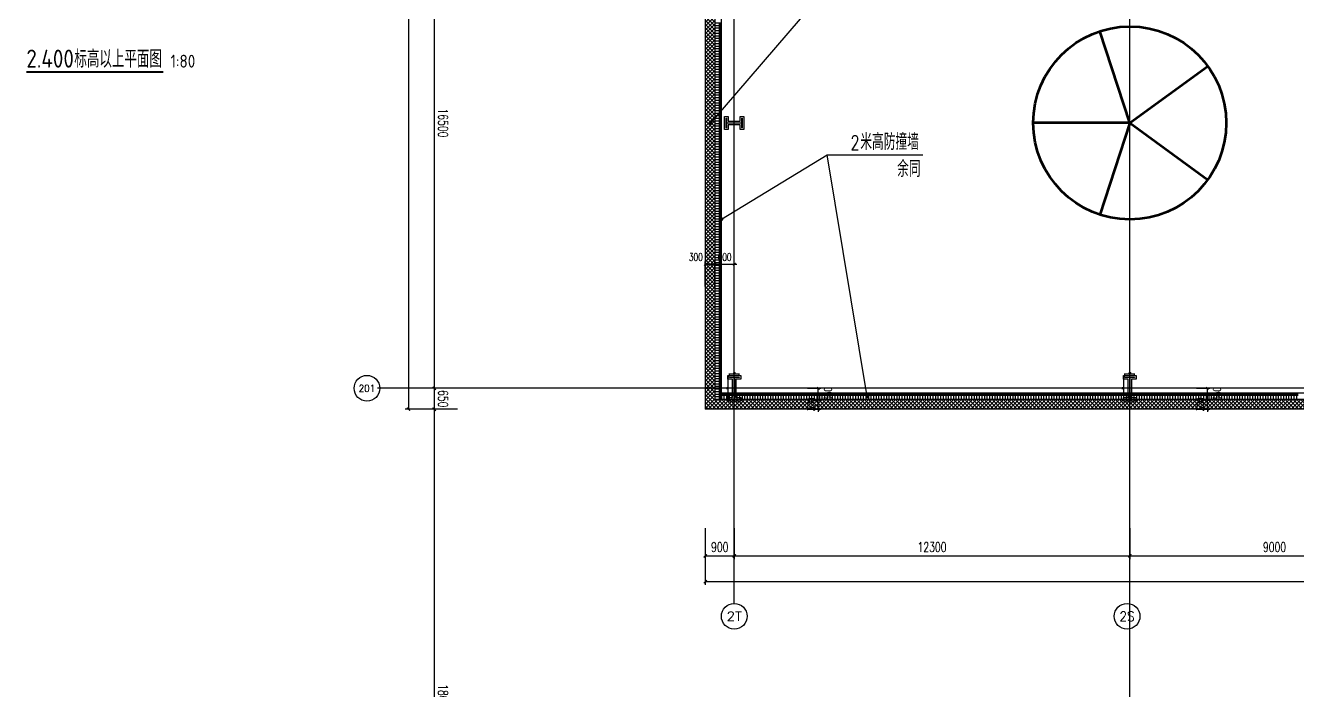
# Model space of a CAD drawing. Extents: x -954573 to 446329, y 489853 to 1226784.
# Drawn here: x -307195 to -267638, y 630673 to 651352 of the extents above; entities that cross this region are included whole.
import ezdxf
from ezdxf.enums import TextEntityAlignment as Align

# ---------------------------------------------------------------- set-up
doc = ezdxf.new("R2010")
doc.units = 0
doc.header["$LTSCALE"] = 10
doc.header["$MEASUREMENT"] = 0
doc.linetypes.add('10平面$0$DOTE', pattern=[2.42, 2, -0.2, 0.02, -0.2])
doc.layers.get('Defpoints').update_dxf_attribs({"color": 210})
for name, color, linetype in [('10平面$0$99平面图例外参$0$A-HATCH-2', 251, 'Continuous'), ('10平面$0$A-AXIS-D', 8, 'Continuous'), ('10平面$0$A-AXIS-DOTE', 8, '10平面$0$DOTE'), ('10平面$0$A-AXIS-DP', 8, 'Continuous'), ('10平面$0$A-HATCH-2', 8, 'Continuous'), ('10平面$0$A-LIN-V', 8, 'Continuous'), ('10平面$0$A-WINDOW', 8, 'Continuous'), ('10平面$0$AS-COLN', 8, 'Continuous'), ('10平面$0$AS-WALL', 8, 'Continuous'), ('10平面$0$DIM_SYMB', 8, 'Continuous'), ('10平面$0$PUB_HATCH', 8, 'Continuous'), ('10平面$0$PUB_TEXT', 8, 'Continuous'), ('A-LIN-V', 9, 'Continuous')]:
    doc.layers.add(name, color=color, linetype=linetype)
doc.styles.add('10平面$0$_TCH_AXIS', font='COMPLEX', dxfattribs={"bigfont": 'GBCBIG'})
doc.styles.add('10平面$0$_TCH_DIM', font='SIMPLEX', dxfattribs={"bigfont": 'GBCBIG'})
doc.styles.add('10平面$0$_TCH_DIM_T3', font='SIMPLEX', dxfattribs={"width": 0.705882, "bigfont": 'GBCBIG'})
doc.styles.add('10平面$0$Standard', font='gbenor.shx', dxfattribs={"bigfont": 'gbcbig.shx'})
doc.dimstyles.new('10平面$0$_TCH_ARCH&&10', dxfattribs={"dimtxt": 29.75, "dimasz": 10, "dimexe": 10, "dimexo": 10, "dimgap": 12.625, "dimtad": 1, "dimdec": 0, "dimzin": 0, "dimdsep": 46, "dimtxsty": '10平面$0$_TCH_DIM_T3', "dimblk": '10平面$0$_ArchTick', "dimcen": 0.09, "dimclrt": 7, "dimazin": 2, "dimtfac": 1, "dimtdec": 0, "dimtix": 1, "dimtmove": 2, "dimatfit": 3, "dimfxl": 0, "dimtolj": 1, "dimtzin": 0, "dimarcsym": 0})
doc.dimstyles.new('10平面$0$_TCH_ARCH&&100', dxfattribs={"dimtxt": 297.5, "dimasz": 100, "dimexe": 100, "dimexo": 100, "dimgap": 126.25, "dimtad": 1, "dimdec": 0, "dimzin": 0, "dimdsep": 46, "dimtxsty": '10平面$0$_TCH_DIM_T3', "dimblk": '10平面$0$_ArchTick', "dimcen": 0.09, "dimclrt": 7, "dimazin": 2, "dimtfac": 1, "dimtdec": 0, "dimtix": 1, "dimtmove": 2, "dimatfit": 3, "dimfxl": 0, "dimtolj": 1, "dimtzin": 0, "dimarcsym": 0})
doc.dimstyles.new('10平面$0$_TCH_ARCH&&80', dxfattribs={"dimtxt": 238, "dimasz": 80, "dimexe": 80, "dimexo": 80, "dimgap": 101, "dimtad": 1, "dimdec": 0, "dimzin": 0, "dimdsep": 46, "dimtxsty": '10平面$0$_TCH_DIM_T3', "dimblk": '10平面$0$_ArchTick', "dimcen": 0.09, "dimclrt": 7, "dimazin": 2, "dimtfac": 1, "dimtdec": 0, "dimtix": 1, "dimtmove": 2, "dimatfit": 3, "dimfxl": 0, "dimtolj": 1, "dimtzin": 0, "dimarcsym": 0})
pattern_1 = [(45, (60, 0), (-60.000061, 60.000061), []), (135, (60, 0), (-60.000061, -60.000061), [])]

# ---------------------------------------------------------------- blocks, each defined once
blk = doc.blocks.new('10平面$0$_ArchTick')
at = {"color": 0, "linetype": 'ByBlock', "const_width": 0.4}
blk.add_lwpolyline([(-0.5, -0.5), (0.5, 0.5)], dxfattribs=at)
blk = doc.blocks.new('*D2905')
at = {"layer": '10平面$0$A-AXIS-D', "color": 0, "lineweight": -2}
for p, q in [((-73024, -165400), (-73846, -165400)), ((-73746, -165400), (-73746, -183400)), ((-73024, -183400), (-73846, -183400))]:
    blk.add_line(p, q, dxfattribs=at)
at = {"layer": 'Defpoints', "color": 0}
for p in [(-72924, -165400), (-73746, -183400), (-72924, -183400)]:
    blk.add_point(p, dxfattribs=at)
at = {"layer": '10平面$0$A-AXIS-D', "color": 0, "lineweight": -2, "xscale": 100, "yscale": 100, "zscale": 100}
for p, rotation in [((-73746, -165400), 90), ((-73746, -183400), 270)]:
    blk.add_blockref('10平面$0$_ArchTick', p, dxfattribs=dict(at, rotation=rotation))
at = {"layer": '10平面$0$A-AXIS-D', "color": 7, "insert": (-73471, -174400), "char_height": 297.5, "attachment_point": 5, "rotation": 270, "style": '10平面$0$_TCH_DIM_T3'}
blk.add_mtext('\\A1;18000', dxfattribs=at)
blk = doc.blocks.new('*D2906')
at = {"layer": '10平面$0$A-AXIS-D', "color": 0, "lineweight": -2}
for p, q in [((-73024, -164750), (-73846, -164750)), ((-73746, -164750), (-73746, -165400)), ((-73024, -165400), (-73846, -165400))]:
    blk.add_line(p, q, dxfattribs=at)
at = {"layer": 'Defpoints', "color": 0}
for p in [(-72924, -164750), (-73746, -165400), (-72924, -165400)]:
    blk.add_point(p, dxfattribs=at)
at = {"layer": '10平面$0$A-AXIS-D', "color": 0, "lineweight": -2, "xscale": 100, "yscale": 100, "zscale": 100}
for p, rotation in [((-73746, -164750), 90), ((-73746, -165400), 270)]:
    blk.add_blockref('10平面$0$_ArchTick', p, dxfattribs=dict(at, rotation=rotation))
at = {"layer": '10平面$0$A-AXIS-D', "color": 7, "insert": (-73471, -165075), "char_height": 297.5, "attachment_point": 5, "rotation": 270, "style": '10平面$0$_TCH_DIM_T3'}
blk.add_mtext('\\A1;650', dxfattribs=at)
blk = doc.blocks.new('*D2907')
at = {"layer": '10平面$0$A-AXIS-D', "color": 0, "lineweight": -2}
for p, q in [((-73024, -148250), (-73846, -148250)), ((-73746, -148250), (-73746, -164750)), ((-73024, -164750), (-73846, -164750))]:
    blk.add_line(p, q, dxfattribs=at)
at = {"layer": 'Defpoints', "color": 0}
for p in [(-72924, -148250), (-73746, -164750), (-72924, -164750)]:
    blk.add_point(p, dxfattribs=at)
at = {"layer": '10平面$0$A-AXIS-D', "color": 0, "lineweight": -2, "xscale": 100, "yscale": 100, "zscale": 100}
for p, rotation in [((-73746, -148250), 90), ((-73746, -164750), 270)]:
    blk.add_blockref('10平面$0$_ArchTick', p, dxfattribs=dict(at, rotation=rotation))
at = {"layer": '10平面$0$A-AXIS-D', "color": 7, "insert": (-73471, -156500), "char_height": 297.5, "attachment_point": 5, "rotation": 270, "style": '10平面$0$_TCH_DIM_T3'}
blk.add_mtext('\\A1;16500', dxfattribs=at)
blk = doc.blocks.new('*D2962')
at = {"layer": '10平面$0$A-AXIS-D', "color": 0, "lineweight": -2}
for p, q in [((-65318, -169100), (-65318, -170060)), ((-64418, -169100), (-64418, -170060)), ((-65318, -169960), (-64418, -169960))]:
    blk.add_line(p, q, dxfattribs=at)
at = {"layer": 'Defpoints', "color": 0}
for p in [(-65318, -169000), (-64418, -169000), (-64418, -169960)]:
    blk.add_point(p, dxfattribs=at)
at = {"layer": '10平面$0$A-AXIS-D', "color": 0, "lineweight": -2, "xscale": 100, "yscale": 100, "zscale": 100, "rotation": 180}
blk.add_blockref('10平面$0$_ArchTick', (-65318, -169960), dxfattribs=at)
at = {"layer": '10平面$0$A-AXIS-D', "color": 0, "lineweight": -2, "xscale": 100, "yscale": 100, "zscale": 100}
blk.add_blockref('10平面$0$_ArchTick', (-64418, -169960), dxfattribs=at)
at = {"layer": '10平面$0$A-AXIS-D', "color": 7, "insert": (-64868, -169685), "char_height": 297.5, "attachment_point": 5, "style": '10平面$0$_TCH_DIM_T3'}
blk.add_mtext('\\A1;900', dxfattribs=at)
blk = doc.blocks.new('*D2963')
at = {"layer": '10平面$0$A-AXIS-D', "color": 0, "lineweight": -2}
for p, q in [((-64418, -169100), (-64418, -170060)), ((-52118, -169100), (-52118, -170060)), ((-64418, -169960), (-52118, -169960))]:
    blk.add_line(p, q, dxfattribs=at)
at = {"layer": 'Defpoints', "color": 0}
for p in [(-64418, -169000), (-52118, -169000), (-52118, -169960)]:
    blk.add_point(p, dxfattribs=at)
at = {"layer": '10平面$0$A-AXIS-D', "color": 0, "lineweight": -2, "xscale": 100, "yscale": 100, "zscale": 100, "rotation": 180}
blk.add_blockref('10平面$0$_ArchTick', (-64418, -169960), dxfattribs=at)
at = {"layer": '10平面$0$A-AXIS-D', "color": 0, "lineweight": -2, "xscale": 100, "yscale": 100, "zscale": 100}
blk.add_blockref('10平面$0$_ArchTick', (-52118, -169960), dxfattribs=at)
at = {"layer": '10平面$0$A-AXIS-D', "color": 7, "insert": (-58268, -169685), "char_height": 297.5, "attachment_point": 5, "style": '10平面$0$_TCH_DIM_T3'}
blk.add_mtext('\\A1;12300', dxfattribs=at)
blk = doc.blocks.new('*D2964')
at = {"layer": '10平面$0$A-AXIS-D', "color": 0, "lineweight": -2}
for p, q in [((-52118, -169100), (-52118, -170060)), ((-43118, -169100), (-43118, -170060)), ((-52118, -169960), (-43118, -169960))]:
    blk.add_line(p, q, dxfattribs=at)
at = {"layer": 'Defpoints', "color": 0}
for p in [(-52118, -169000), (-43118, -169000), (-43118, -169960)]:
    blk.add_point(p, dxfattribs=at)
at = {"layer": '10平面$0$A-AXIS-D', "color": 0, "lineweight": -2, "xscale": 100, "yscale": 100, "zscale": 100, "rotation": 180}
blk.add_blockref('10平面$0$_ArchTick', (-52118, -169960), dxfattribs=at)
at = {"layer": '10平面$0$A-AXIS-D', "color": 0, "lineweight": -2, "xscale": 100, "yscale": 100, "zscale": 100}
blk.add_blockref('10平面$0$_ArchTick', (-43118, -169960), dxfattribs=at)
at = {"layer": '10平面$0$A-AXIS-D', "color": 7, "insert": (-47618, -169685), "char_height": 297.5, "attachment_point": 5, "style": '10平面$0$_TCH_DIM_T3'}
blk.add_mtext('\\A1;9000', dxfattribs=at)
blk = doc.blocks.new('*D3062')
at = {"layer": '10平面$0$A-AXIS-D', "color": 0, "lineweight": -2}
for p, q in [((-65318, -169200), (-65318, -170860)), ((92682, -169200), (92682, -170860)), ((-65318, -170760), (92682, -170760))]:
    blk.add_line(p, q, dxfattribs=at)
at = {"layer": 'Defpoints', "color": 0}
for p in [(-65318, -169100), (92682, -169100), (92682, -170760)]:
    blk.add_point(p, dxfattribs=at)
at = {"layer": '10平面$0$A-AXIS-D', "color": 0, "lineweight": -2, "xscale": 100, "yscale": 100, "zscale": 100, "rotation": 180}
blk.add_blockref('10平面$0$_ArchTick', (-65318, -170760), dxfattribs=at)
at = {"layer": '10平面$0$A-AXIS-D', "color": 0, "lineweight": -2, "xscale": 100, "yscale": 100, "zscale": 100}
blk.add_blockref('10平面$0$_ArchTick', (92682, -170760), dxfattribs=at)
at = {"layer": '10平面$0$A-AXIS-D', "color": 7, "insert": (13682, -170485), "char_height": 297.5, "attachment_point": 5, "style": '10平面$0$_TCH_DIM_T3'}
blk.add_mtext('\\A1;158000', dxfattribs=at)
blk = doc.blocks.new('*D3085')
at = {"layer": '10平面$0$A-AXIS-D', "color": 0, "lineweight": -2}
for p, q in [((-73124, -81600), (-74646, -81600)), ((-74546, -81600), (-74546, -165400)), ((-73124, -165400), (-74646, -165400))]:
    blk.add_line(p, q, dxfattribs=at)
at = {"layer": 'Defpoints', "color": 0}
for p in [(-73024, -81600), (-74546, -165400), (-73024, -165400)]:
    blk.add_point(p, dxfattribs=at)
at = {"layer": '10平面$0$A-AXIS-D', "color": 0, "lineweight": -2, "xscale": 100, "yscale": 100, "zscale": 100}
for p, rotation in [((-74546, -81600), 90), ((-74546, -165400), 270)]:
    blk.add_blockref('10平面$0$_ArchTick', p, dxfattribs=dict(at, rotation=rotation))
at = {"layer": '10平面$0$A-AXIS-D', "color": 7, "insert": (-74271, -123500), "char_height": 297.5, "attachment_point": 5, "rotation": 270, "style": '10平面$0$_TCH_DIM_T3'}
blk.add_mtext('\\A1;83800', dxfattribs=at)
blk = doc.blocks.new('*D3404')
at = {"layer": '10平面$0$A-AXIS-DP', "color": 0, "lineweight": -2}
for p, q in [((-195790, 766880), (-195790, 766929)), ((-195790, 766919), (-195490, 766919)), ((-195490, 766880), (-195490, 766929))]:
    blk.add_line(p, q, dxfattribs=at)
at = {"layer": 'Defpoints', "color": 0}
for p in [(-195790, 766870), (-195490, 766919), (-195490, 766870)]:
    blk.add_point(p, dxfattribs=at)
at = {"layer": '10平面$0$A-AXIS-DP', "color": 0, "lineweight": -2, "xscale": 10, "yscale": 10, "zscale": 10, "rotation": 180}
blk.add_blockref('10平面$0$_ArchTick', (-195790, 766919), dxfattribs=at)
at = {"layer": '10平面$0$A-AXIS-DP', "color": 0, "lineweight": -2, "xscale": 10, "yscale": 10, "zscale": 10}
blk.add_blockref('10平面$0$_ArchTick', (-195490, 766919), dxfattribs=at)
at = {"layer": '10平面$0$A-AXIS-DP', "color": 7, "insert": (-195640, 766946), "char_height": 29.8, "attachment_point": 5, "style": '10平面$0$_TCH_DIM_T3'}
blk.add_mtext('\\A1;300', dxfattribs=at)
blk = doc.blocks.new('*D3405')
at = {"layer": '10平面$0$A-AXIS-DP', "color": 0, "lineweight": -2}
for p, q in [((-195800, 766820), (-195841, 766820)), ((-195831, 766120), (-195831, 766820)), ((-195800, 766120), (-195841, 766120))]:
    blk.add_line(p, q, dxfattribs=at)
at = {"layer": 'Defpoints', "color": 0}
for p in [(-195831, 766820), (-195790, 766820), (-195790, 766120)]:
    blk.add_point(p, dxfattribs=at)
at = {"layer": '10平面$0$A-AXIS-DP', "color": 0, "lineweight": -2, "xscale": 10, "yscale": 10, "zscale": 10}
for p, rotation in [((-195831, 766820), 90), ((-195831, 766120), 270)]:
    blk.add_blockref('10平面$0$_ArchTick', p, dxfattribs=dict(at, rotation=rotation))
at = {"layer": '10平面$0$A-AXIS-DP', "color": 7, "insert": (-195859, 766470), "char_height": 29.8, "attachment_point": 5, "rotation": 90, "style": '10平面$0$_TCH_DIM_T3'}
blk.add_mtext('\\A1;700', dxfattribs=at)
blk = doc.blocks.new('10平面$0$342343243')
at = {"layer": '10平面$0$A-AXIS-DP', "color": 5}
blk.add_lwpolyline([(-155704, 832070), (-155404, 832070), (-155404, 832058), (-155550, 832058), (-155550, 831582), (-155404, 831582), (-155404, 831570), (-155704, 831570), (-155704, 831582), (-155558, 831582), (-155558, 832058), (-155704, 832058), (-155704, 832070)], close=True, dxfattribs=at)
at = {"layer": '10平面$0$A-HATCH-2'}
blk.add_lwpolyline([(-155754, 832120), (-155354, 832120), (-155354, 832008), (-155500, 832008), (-155500, 831632), (-155354, 831632), (-155354, 831520), (-155754, 831520), (-155754, 831632), (-155608, 831632), (-155608, 832008), (-155754, 832008)], close=True, dxfattribs=at)
blk = doc.blocks.new('10平面$0$w4324324')
at = {"layer": '10平面$0$A-HATCH-2', "lineweight": 60}
for q in [(-1694760, 686605), (-1697614, 684532), (-1691907, 684532), (-1696524, 681178), (-1692997, 681178)]:
    blk.add_line((-1694760, 683605), q, dxfattribs=at)
blk.add_circle((-1694760, 683605), 3000, dxfattribs=at)
blk = doc.blocks.new('10平面$0$ner546')
at = {"layer": '10平面$0$A-LIN-V'}
blk.add_blockref('10平面$0$w4324324', (565280, 70256), dxfattribs=at)
blk = doc.blocks.new('10平面$0$99平面图例外参$0$$LinePat$填挖边坡')
at = {"color": 0}
for p, q in [((0, 0), (0, -1500)), ((300, 0), (300, -600))]:
    blk.add_line(p, q, dxfattribs=at)
at = {"layer": 'Defpoints', "color": 0}
blk.add_point((600, 0), dxfattribs=at)
blk = doc.blocks.new('10平面$0$34242343243')
at = {"layer": '10平面$0$A-LIN-V'}
for p, q in [((-285554, 639920), (-285554, 656954)), ((-263908, 639920), (-285554, 639920))]:
    blk.add_line(p, q, dxfattribs=at)
at = {"layer": '10平面$0$99平面图例外参$0$A-HATCH-2', "color": 203, "yscale": 0.1333333333333333, "zscale": 0.1333333333333333}
for p, xscale, rotation in [((-285554, 651423), 0.1335983163058314, 270.0000000008098), ((-285554, 651343), 0.1335983163058314, 270.0000000008098), ((-285554, 651263), 0.1335983163058314, 270.0000000008098), ((-285554, 651183), 0.1335983163058314, 270.0000000008098), ((-285554, 651103), 0.1335983163058314, 270.0000000008098), ((-285554, 651022), 0.1335983163058314, 270.0000000008098), ((-285554, 650942), 0.1335983163058314, 270.0000000008098), ((-285554, 650862), 0.1335983163058314, 270.0000000008098), ((-285554, 650782), 0.1335983163058314, 270.0000000008098), ((-285554, 650702), 0.1335983163058314, 270.0000000008098), ((-285554, 650622), 0.1335983163058314, 270.0000000008098), ((-285554, 650541), 0.1335983163058314, 270.0000000008098), ((-285554, 650461), 0.1335983163058314, 270.0000000008098), ((-285554, 650381), 0.1335983163058314, 270.0000000008098), ((-285554, 650301), 0.1335983163058314, 270.0000000008098), ((-285554, 650221), 0.1335983163058314, 270.0000000008098), ((-285554, 650141), 0.1335983163058314, 270.0000000008098), ((-285554, 650061), 0.1335983163058314, 270.0000000008098), ((-285554, 649980), 0.1335983163058314, 270.0000000008098), ((-285554, 649900), 0.1335983163058314, 270.0000000008098), ((-285554, 649820), 0.1335983163058314, 270.0000000008098), ((-285554, 649740), 0.1335983163058314, 270.0000000008098), ((-285554, 649660), 0.1335983163058314, 270.0000000008098), ((-285554, 649580), 0.1335983163058314, 270.0000000008098), ((-285554, 649499), 0.1335983163058314, 270.0000000008098), ((-285554, 649419), 0.1335983163058314, 270.0000000008098), ((-285554, 649339), 0.1335983163058314, 270.0000000008098), ((-285554, 649259), 0.1335983163058314, 270.0000000008098), ((-285554, 649179), 0.1335983163058314, 270.0000000008098), ((-285554, 649099), 0.1335983163058314, 270.0000000008098), ((-285554, 649018), 0.1335983163058314, 270.0000000008098), ((-285554, 648938), 0.1335983163058314, 270.0000000008098), ((-285554, 648858), 0.1335983163058314, 270.0000000008098), ((-285554, 648778), 0.1335983163058314, 270.0000000008098), ((-285554, 648698), 0.1335983163058314, 270.0000000008098), ((-285554, 648618), 0.1335983163058314, 270.0000000008098), ((-285554, 648537), 0.1335983163058314, 270.0000000008098), ((-285554, 648457), 0.1335983163058314, 270.0000000008098), ((-285554, 648377), 0.1335983163058314, 270.0000000008098), ((-285554, 648297), 0.1335983163058314, 270.0000000008098), ((-285554, 648217), 0.1335983163058314, 270.0000000008098), ((-285554, 648137), 0.1335983163058314, 270.0000000008098), ((-285554, 648057), 0.1335983163058314, 270.0000000008098), ((-285554, 647976), 0.1335983163058314, 270.0000000008098), ((-285554, 647896), 0.1335983163058314, 270.0000000008098), ((-285554, 647816), 0.1335983163058314, 270.0000000008098), ((-285554, 647736), 0.1335983163058314, 270.0000000008098), ((-285554, 647656), 0.1335983163058314, 270.0000000008098), ((-285554, 647576), 0.1335983163058314, 270.0000000008098), ((-285554, 647495), 0.1335983163058314, 270.0000000008098), ((-285554, 647415), 0.1335983163058314, 270.0000000008098), ((-285554, 647335), 0.1335983163058314, 270.0000000008098), ((-285554, 647255), 0.1335983163058314, 270.0000000008098), ((-285554, 647175), 0.1335983163058314, 270.0000000008098), ((-285554, 647095), 0.1335983163058314, 270.0000000008098), ((-285554, 647014), 0.1335983163058314, 270.0000000008098), ((-285554, 646934), 0.1335983163058314, 270.0000000008098), ((-285554, 646854), 0.1335983163058314, 270.0000000008098), ((-285554, 646774), 0.1335983163058314, 270.0000000008098), ((-285554, 646694), 0.1335983163058314, 270.0000000008098), ((-285554, 646614), 0.1335983163058314, 270.0000000008098), ((-285554, 646534), 0.1335983163058314, 270.0000000008098), ((-285554, 646453), 0.1335983163058314, 270.0000000008098), ((-285554, 646373), 0.1335983163058314, 270.0000000008098), ((-285554, 646293), 0.1335983163058314, 270.0000000008098), ((-285554, 646213), 0.1335983163058314, 270.0000000008098), ((-285554, 646133), 0.1335983163058314, 270.0000000008098), ((-285554, 646053), 0.1335983163058314, 270.0000000008098), ((-285554, 645972), 0.1335983163058314, 270.0000000008098), ((-285554, 645892), 0.1335983163058314, 270.0000000008098), ((-285554, 645812), 0.1335983163058314, 270.0000000008098), ((-285554, 645732), 0.1335983163058314, 270.0000000008098), ((-285554, 645652), 0.1335983163058314, 270.0000000008098), ((-285554, 645572), 0.1335983163058314, 270.0000000008098), ((-285554, 645491), 0.1335983163058314, 270.0000000008098), ((-285554, 645411), 0.1335983163058314, 270.0000000008098), ((-285554, 645331), 0.1335983163058314, 270.0000000008098), ((-285554, 645251), 0.1335983163058314, 270.0000000008098), ((-285554, 645171), 0.1335983163058314, 270.0000000008098), ((-285554, 645091), 0.1335983163058314, 270.0000000008098), ((-285554, 645010), 0.1335983163058314, 270.0000000008098), ((-285554, 644930), 0.1335983163058314, 270.0000000008098), ((-285554, 644850), 0.1335983163058314, 270.0000000008098), ((-285554, 644770), 0.1335983163058314, 270.0000000008098), ((-285554, 644690), 0.1335983163058314, 270.0000000008098), ((-285554, 644610), 0.1335983163058314, 270.0000000008098), ((-285554, 644530), 0.1335983163058314, 270.0000000008098), ((-285554, 644449), 0.1335983163058314, 270.0000000008098), ((-285554, 644369), 0.1335983163058314, 270.0000000008098), ((-285554, 644289), 0.1335983163058314, 270.0000000008098), ((-285554, 644209), 0.1335983163058314, 270.0000000008098), ((-285554, 644129), 0.1335983163058314, 270.0000000008098), ((-285554, 644049), 0.1335983163058314, 270.0000000008098), ((-285554, 643968), 0.1335983163058314, 270.0000000008098), ((-285554, 643888), 0.1335983163058314, 270.0000000008098), ((-285554, 643808), 0.1335983163058314, 270.0000000008098), ((-285554, 643728), 0.1335983163058314, 270.0000000008098), ((-285554, 643648), 0.1335983163058314, 270.0000000008098), ((-285554, 643568), 0.1335983163058314, 270.0000000008098), ((-285554, 643487), 0.1335983163058314, 270.0000000008098), ((-285554, 643407), 0.1335983163058314, 270.0000000008098), ((-285554, 643327), 0.1335983163058314, 270.0000000008098), ((-285554, 643247), 0.1335983163058314, 270.0000000008098), ((-285554, 643167), 0.1335983163058314, 270.0000000008098), ((-285554, 643087), 0.1335983163058314, 270.0000000008098), ((-285554, 643007), 0.1335983163058314, 270.0000000008098), ((-285554, 642926), 0.1335983163058314, 270.0000000008098), ((-285554, 642846), 0.1335983163058314, 270.0000000008098), ((-285554, 642766), 0.1335983163058314, 270.0000000008098), ((-285554, 642686), 0.1335983163058314, 270.0000000008098), ((-285554, 642606), 0.1335983163058314, 270.0000000008098), ((-285554, 642526), 0.1335983163058314, 270.0000000008098), ((-285554, 642445), 0.1335983163058314, 270.0000000008098), ((-285554, 642365), 0.1335983163058314, 270.0000000008098), ((-285554, 642285), 0.1335983163058314, 270.0000000008098), ((-285554, 642205), 0.1335983163058314, 270.0000000008098), ((-285554, 642125), 0.1335983163058314, 270.0000000008098), ((-285554, 642045), 0.1335983163058314, 270.0000000008098), ((-285554, 641964), 0.1335983163058314, 270.0000000008098), ((-285554, 641884), 0.1335983163058314, 270.0000000008098), ((-285554, 641804), 0.1335983163058314, 270.0000000008098), ((-285554, 641724), 0.1335983163058314, 270.0000000008098), ((-285554, 641644), 0.1335983163058314, 270.0000000008098), ((-285554, 641564), 0.1335983163058314, 270.0000000008098), ((-285554, 641483), 0.1335983163058314, 270.0000000008098), ((-285554, 641403), 0.1335983163058314, 270.0000000008098), ((-285554, 641323), 0.1335983163058314, 270.0000000008098), ((-285554, 641243), 0.1335983163058314, 270.0000000008098), ((-285554, 641163), 0.1335983163058314, 270.0000000008098), ((-285554, 641083), 0.1335983163058314, 270.0000000008098), ((-285554, 641003), 0.1335983163058314, 270.0000000008098), ((-285554, 640922), 0.1335983163058314, 270.0000000008098), ((-285554, 640842), 0.1335983163058314, 270.0000000008098), ((-285554, 640762), 0.1335983163058314, 270.0000000008098), ((-285554, 640682), 0.1335983163058314, 270.0000000008098), ((-285554, 640602), 0.1335983163058314, 270.0000000008098), ((-285554, 640522), 0.1335983163058314, 270.0000000008098), ((-285554, 640441), 0.1335983163058314, 270.0000000008098), ((-285554, 640361), 0.1335983163058314, 270.0000000008098), ((-285554, 640281), 0.1335983163058314, 270.0000000008098), ((-285554, 640201), 0.1335983163058314, 270.0000000008098), ((-285554, 640121), 0.1335983163058314, 270.0000000008098), ((-285554, 640041), 0.1335983163058314, 270.0000000008098), ((-285554, 639960), 0.1335983163058314, 270.0000000008098), ((-285554, 639880), 0.1335983163058314, 270.0000000008098), ((-285554, 639800), 0.1335983163058314, 270.0000000008098), ((-285554, 639920), 0.1336172830128488, 8.843761484292967e-11), ((-285474, 639920), 0.1336172830128488, 8.843761484292967e-11), ((-285394, 639920), 0.1336172830128488, 8.843761484292967e-11), ((-285314, 639920), 0.1336172830128488, 8.843761484292967e-11), ((-285234, 639920), 0.1336172830128488, 8.843761484292967e-11), ((-285153, 639920), 0.1336172830128488, 8.843761484292967e-11), ((-285073, 639920), 0.1336172830128488, 8.843761484292967e-11), ((-284993, 639920), 0.1336172830128488, 8.843761484292967e-11), ((-284913, 639920), 0.1336172830128488, 8.843761484292967e-11), ((-284833, 639920), 0.1336172830128488, 8.843761484292967e-11), ((-284752, 639920), 0.1336172830128488, 8.843761484292967e-11), ((-284672, 639920), 0.1336172830128488, 8.843761484292967e-11), ((-284592, 639920), 0.1336172830128488, 8.843761484292967e-11), ((-284512, 639920), 0.1336172830128488, 8.843761484292967e-11), ((-284432, 639920), 0.1336172830128488, 8.843761484292967e-11), ((-284352, 639920), 0.1336172830128488, 8.843761484292967e-11), ((-284271, 639920), 0.1336172830128488, 8.843761484292967e-11), ((-284191, 639920), 0.1336172830128488, 8.843761484292967e-11), ((-284111, 639920), 0.1336172830128488, 8.843761484292967e-11), ((-284031, 639920), 0.1336172830128488, 8.843761484292967e-11), ((-283951, 639920), 0.1336172830128488, 8.843761484292967e-11), ((-283871, 639920), 0.1336172830128488, 8.843761484292967e-11), ((-283790, 639920), 0.1336172830128488, 8.843761484292967e-11), ((-283710, 639920), 0.1336172830128488, 8.843761484292967e-11), ((-283630, 639920), 0.1336172830128488, 8.843761484292967e-11), ((-283550, 639920), 0.1336172830128488, 8.843761484292967e-11), ((-283470, 639920), 0.1336172830128488, 8.843761484292967e-11), ((-283390, 639920), 0.1336172830128488, 8.843761484292967e-11), ((-283309, 639920), 0.1336172830128488, 8.843761484292967e-11), ((-283229, 639920), 0.1336172830128488, 8.843761484292967e-11), ((-283149, 639920), 0.1336172830128488, 8.843761484292967e-11), ((-283069, 639920), 0.1336172830128488, 8.843761484292967e-11), ((-282989, 639920), 0.1336172830128488, 8.843761484292967e-11), ((-282909, 639920), 0.1336172830128488, 8.843761484292967e-11), ((-282828, 639920), 0.1336172830128488, 8.843761484292967e-11), ((-282748, 639920), 0.1336172830128488, 8.843761484292967e-11), ((-282668, 639920), 0.1336172830128488, 8.843761484292967e-11), ((-282588, 639920), 0.1336172830128488, 8.843761484292967e-11), ((-282508, 639920), 0.1336172830128488, 8.843761484292967e-11), ((-282428, 639920), 0.1336172830128488, 8.843761484292967e-11), ((-282347, 639920), 0.1336172830128488, 8.843761484292967e-11), ((-282267, 639920), 0.1336172830128488, 8.843761484292967e-11), ((-282187, 639920), 0.1336172830128488, 8.843761484292967e-11), ((-282107, 639920), 0.1336172830128488, 8.843761484292967e-11), ((-282027, 639920), 0.1336172830128488, 8.843761484292967e-11), ((-281947, 639920), 0.1336172830128488, 8.843761484292967e-11), ((-281866, 639920), 0.1336172830128488, 8.843761484292967e-11), ((-281786, 639920), 0.1336172830128488, 8.843761484292967e-11), ((-281706, 639920), 0.1336172830128488, 8.843761484292967e-11), ((-281626, 639920), 0.1336172830128488, 8.843761484292967e-11), ((-281546, 639920), 0.1336172830128488, 8.843761484292967e-11), ((-281465, 639920), 0.1336172830128488, 8.843761484292967e-11), ((-281385, 639920), 0.1336172830128488, 8.843761484292967e-11), ((-281305, 639920), 0.1336172830128488, 8.843761484292967e-11), ((-281225, 639920), 0.1336172830128488, 8.843761484292967e-11), ((-281145, 639920), 0.1336172830128488, 8.843761484292967e-11), ((-281065, 639920), 0.1336172830128488, 8.843761484292967e-11), ((-280984, 639920), 0.1336172830128488, 8.843761484292967e-11), ((-280904, 639920), 0.1336172830128488, 8.843761484292967e-11), ((-280824, 639920), 0.1336172830128488, 8.843761484292967e-11), ((-280744, 639920), 0.1336172830128488, 8.843761484292967e-11), ((-280664, 639920), 0.1336172830128488, 8.843761484292967e-11), ((-280584, 639920), 0.1336172830128488, 8.843761484292967e-11), ((-280503, 639920), 0.1336172830128488, 8.843761484292967e-11), ((-280423, 639920), 0.1336172830128488, 8.843761484292967e-11), ((-280343, 639920), 0.1336172830128488, 8.843761484292967e-11), ((-280263, 639920), 0.1336172830128488, 8.843761484292967e-11), ((-280183, 639920), 0.1336172830128488, 8.843761484292967e-11), ((-280103, 639920), 0.1336172830128488, 8.843761484292967e-11), ((-280022, 639920), 0.1336172830128488, 8.843761484292967e-11), ((-279942, 639920), 0.1336172830128488, 8.843761484292967e-11), ((-279862, 639920), 0.1336172830128488, 8.843761484292967e-11), ((-279782, 639920), 0.1336172830128488, 8.843761484292967e-11), ((-279702, 639920), 0.1336172830128488, 8.843761484292967e-11), ((-279622, 639920), 0.1336172830128488, 8.843761484292967e-11), ((-279541, 639920), 0.1336172830128488, 8.843761484292967e-11), ((-279461, 639920), 0.1336172830128488, 8.843761484292967e-11), ((-279381, 639920), 0.1336172830128488, 8.843761484292967e-11), ((-279301, 639920), 0.1336172830128488, 8.843761484292967e-11), ((-279221, 639920), 0.1336172830128488, 8.843761484292967e-11), ((-279141, 639920), 0.1336172830128488, 8.843761484292967e-11), ((-279060, 639920), 0.1336172830128488, 8.843761484292967e-11), ((-278980, 639920), 0.1336172830128488, 8.843761484292967e-11), ((-278900, 639920), 0.1336172830128488, 8.843761484292967e-11), ((-278820, 639920), 0.1336172830128488, 8.843761484292967e-11), ((-278740, 639920), 0.1336172830128488, 8.843761484292967e-11), ((-278660, 639920), 0.1336172830128488, 8.843761484292967e-11), ((-278579, 639920), 0.1336172830128488, 8.843761484292967e-11), ((-278499, 639920), 0.1336172830128488, 8.843761484292967e-11), ((-278419, 639920), 0.1336172830128488, 8.843761484292967e-11), ((-278339, 639920), 0.1336172830128488, 8.843761484292967e-11), ((-278259, 639920), 0.1336172830128488, 8.843761484292967e-11), ((-278179, 639920), 0.1336172830128488, 8.843761484292967e-11), ((-278098, 639920), 0.1336172830128488, 8.843761484292967e-11), ((-278018, 639920), 0.1336172830128488, 8.843761484292967e-11), ((-277938, 639920), 0.1336172830128488, 8.843761484292967e-11), ((-277858, 639920), 0.1336172830128488, 8.843761484292967e-11), ((-277778, 639920), 0.1336172830128488, 8.843761484292967e-11), ((-277697, 639920), 0.1336172830128488, 8.843761484292967e-11), ((-277617, 639920), 0.1336172830128488, 8.843761484292967e-11), ((-277537, 639920), 0.1336172830128488, 8.843761484292967e-11), ((-277457, 639920), 0.1336172830128488, 8.843761484292967e-11), ((-277377, 639920), 0.1336172830128488, 8.843761484292967e-11), ((-277297, 639920), 0.1336172830128488, 8.843761484292967e-11), ((-277216, 639920), 0.1336172830128488, 8.843761484292967e-11), ((-277136, 639920), 0.1336172830128488, 8.843761484292967e-11), ((-277056, 639920), 0.1336172830128488, 8.843761484292967e-11), ((-276976, 639920), 0.1336172830128488, 8.843761484292967e-11), ((-276896, 639920), 0.1336172830128488, 8.843761484292967e-11), ((-276816, 639920), 0.1336172830128488, 8.843761484292967e-11), ((-276735, 639920), 0.1336172830128488, 8.843761484292967e-11), ((-276655, 639920), 0.1336172830128488, 8.843761484292967e-11), ((-276575, 639920), 0.1336172830128488, 8.843761484292967e-11), ((-276495, 639920), 0.1336172830128488, 8.843761484292967e-11), ((-276415, 639920), 0.1336172830128488, 8.843761484292967e-11), ((-276335, 639920), 0.1336172830128488, 8.843761484292967e-11), ((-276254, 639920), 0.1336172830128488, 8.843761484292967e-11), ((-276174, 639920), 0.1336172830128488, 8.843761484292967e-11), ((-276094, 639920), 0.1336172830128488, 8.843761484292967e-11), ((-276014, 639920), 0.1336172830128488, 8.843761484292967e-11), ((-275934, 639920), 0.1336172830128488, 8.843761484292967e-11), ((-275854, 639920), 0.1336172830128488, 8.843761484292967e-11), ((-275773, 639920), 0.1336172830128488, 8.843761484292967e-11), ((-275693, 639920), 0.1336172830128488, 8.843761484292967e-11), ((-275613, 639920), 0.1336172830128488, 8.843761484292967e-11), ((-275533, 639920), 0.1336172830128488, 8.843761484292967e-11), ((-275453, 639920), 0.1336172830128488, 8.843761484292967e-11), ((-275373, 639920), 0.1336172830128488, 8.843761484292967e-11), ((-275292, 639920), 0.1336172830128488, 8.843761484292967e-11), ((-275212, 639920), 0.1336172830128488, 8.843761484292967e-11), ((-275132, 639920), 0.1336172830128488, 8.843761484292967e-11), ((-275052, 639920), 0.1336172830128488, 8.843761484292967e-11), ((-274972, 639920), 0.1336172830128488, 8.843761484292967e-11), ((-274892, 639920), 0.1336172830128488, 8.843761484292967e-11), ((-274811, 639920), 0.1336172830128488, 8.843761484292967e-11), ((-274731, 639920), 0.1336172830128488, 8.843761484292967e-11), ((-274651, 639920), 0.1336172830128488, 8.843761484292967e-11), ((-274571, 639920), 0.1336172830128488, 8.843761484292967e-11), ((-274491, 639920), 0.1336172830128488, 8.843761484292967e-11), ((-274411, 639920), 0.1336172830128488, 8.843761484292967e-11), ((-274330, 639920), 0.1336172830128488, 8.843761484292967e-11), ((-274250, 639920), 0.1336172830128488, 8.843761484292967e-11), ((-274170, 639920), 0.1336172830128488, 8.843761484292967e-11), ((-274090, 639920), 0.1336172830128488, 8.843761484292967e-11), ((-274010, 639920), 0.1336172830128488, 8.843761484292967e-11), ((-273929, 639920), 0.1336172830128488, 8.843761484292967e-11), ((-273849, 639920), 0.1336172830128488, 8.843761484292967e-11), ((-273769, 639920), 0.1336172830128488, 8.843761484292967e-11), ((-273689, 639920), 0.1336172830128488, 8.843761484292967e-11), ((-273609, 639920), 0.1336172830128488, 8.843761484292967e-11), ((-273529, 639920), 0.1336172830128488, 8.843761484292967e-11), ((-273448, 639920), 0.1336172830128488, 8.843761484292967e-11), ((-273368, 639920), 0.1336172830128488, 8.843761484292967e-11), ((-273288, 639920), 0.1336172830128488, 8.843761484292967e-11), ((-273208, 639920), 0.1336172830128488, 8.843761484292967e-11), ((-273128, 639920), 0.1336172830128488, 8.843761484292967e-11), ((-273048, 639920), 0.1336172830128488, 8.843761484292967e-11), ((-272967, 639920), 0.1336172830128488, 8.843761484292967e-11), ((-272887, 639920), 0.1336172830128488, 8.843761484292967e-11), ((-272807, 639920), 0.1336172830128488, 8.843761484292967e-11), ((-272727, 639920), 0.1336172830128488, 8.843761484292967e-11), ((-272647, 639920), 0.1336172830128488, 8.843761484292967e-11), ((-272567, 639920), 0.1336172830128488, 8.843761484292967e-11), ((-272486, 639920), 0.1336172830128488, 8.843761484292967e-11), ((-272406, 639920), 0.1336172830128488, 8.843761484292967e-11), ((-272326, 639920), 0.1336172830128488, 8.843761484292967e-11), ((-272246, 639920), 0.1336172830128488, 8.843761484292967e-11), ((-272166, 639920), 0.1336172830128488, 8.843761484292967e-11), ((-272086, 639920), 0.1336172830128488, 8.843761484292967e-11), ((-272005, 639920), 0.1336172830128488, 8.843761484292967e-11), ((-271925, 639920), 0.1336172830128488, 8.843761484292967e-11), ((-271845, 639920), 0.1336172830128488, 8.843761484292967e-11), ((-271765, 639920), 0.1336172830128488, 8.843761484292967e-11), ((-271685, 639920), 0.1336172830128488, 8.843761484292967e-11), ((-271605, 639920), 0.1336172830128488, 8.843761484292967e-11), ((-271524, 639920), 0.1336172830128488, 8.843761484292967e-11), ((-271444, 639920), 0.1336172830128488, 8.843761484292967e-11), ((-271364, 639920), 0.1336172830128488, 8.843761484292967e-11), ((-271284, 639920), 0.1336172830128488, 8.843761484292967e-11), ((-271204, 639920), 0.1336172830128488, 8.843761484292967e-11), ((-271124, 639920), 0.1336172830128488, 8.843761484292967e-11), ((-271043, 639920), 0.1336172830128488, 8.843761484292967e-11), ((-270963, 639920), 0.1336172830128488, 8.843761484292967e-11), ((-270883, 639920), 0.1336172830128488, 8.843761484292967e-11), ((-270803, 639920), 0.1336172830128488, 8.843761484292967e-11), ((-270723, 639920), 0.1336172830128488, 8.843761484292967e-11), ((-270642, 639920), 0.1336172830128488, 8.843761484292967e-11), ((-270562, 639920), 0.1336172830128488, 8.843761484292967e-11), ((-270482, 639920), 0.1336172830128488, 8.843761484292967e-11), ((-270402, 639920), 0.1336172830128488, 8.843761484292967e-11), ((-270322, 639920), 0.1336172830128488, 8.843761484292967e-11), ((-270242, 639920), 0.1336172830128488, 8.843761484292967e-11), ((-270161, 639920), 0.1336172830128488, 8.843761484292967e-11), ((-270081, 639920), 0.1336172830128488, 8.843761484292967e-11), ((-270001, 639920), 0.1336172830128488, 8.843761484292967e-11), ((-269921, 639920), 0.1336172830128488, 8.843761484292967e-11), ((-269841, 639920), 0.1336172830128488, 8.843761484292967e-11), ((-269761, 639920), 0.1336172830128488, 8.843761484292967e-11), ((-269680, 639920), 0.1336172830128488, 8.843761484292967e-11), ((-269600, 639920), 0.1336172830128488, 8.843761484292967e-11), ((-269520, 639920), 0.1336172830128488, 8.843761484292967e-11), ((-269440, 639920), 0.1336172830128488, 8.843761484292967e-11), ((-269360, 639920), 0.1336172830128488, 8.843761484292967e-11), ((-269280, 639920), 0.1336172830128488, 8.843761484292967e-11), ((-269199, 639920), 0.1336172830128488, 8.843761484292967e-11), ((-269119, 639920), 0.1336172830128488, 8.843761484292967e-11), ((-269039, 639920), 0.1336172830128488, 8.843761484292967e-11), ((-268959, 639920), 0.1336172830128488, 8.843761484292967e-11), ((-268879, 639920), 0.1336172830128488, 8.843761484292967e-11), ((-268799, 639920), 0.1336172830128488, 8.843761484292967e-11), ((-268718, 639920), 0.1336172830128488, 8.843761484292967e-11), ((-268638, 639920), 0.1336172830128488, 8.843761484292967e-11), ((-268558, 639920), 0.1336172830128488, 8.843761484292967e-11), ((-268478, 639920), 0.1336172830128488, 8.843761484292967e-11), ((-268398, 639920), 0.1336172830128488, 8.843761484292967e-11), ((-268318, 639920), 0.1336172830128488, 8.843761484292967e-11), ((-268237, 639920), 0.1336172830128488, 8.843761484292967e-11), ((-268157, 639920), 0.1336172830128488, 8.843761484292967e-11), ((-268077, 639920), 0.1336172830128488, 8.843761484292967e-11), ((-267997, 639920), 0.1336172830128488, 8.843761484292967e-11), ((-267917, 639920), 0.1336172830128488, 8.843761484292967e-11), ((-267837, 639920), 0.1336172830128488, 8.843761484292967e-11), ((-267756, 639920), 0.1336172830128488, 8.843761484292967e-11), ((-267676, 639920), 0.1336172830128488, 8.843761484292967e-11)]:
    blk.add_blockref('10平面$0$99平面图例外参$0$$LinePat$填挖边坡', p, dxfattribs=dict(at, xscale=xscale, rotation=rotation))
blk = doc.blocks.new('*D3738')
at = {"layer": '10平面$0$A-AXIS-DP', "color": 0, "lineweight": -2}
for p, q in [((-282880, 639720), (-282461, 639720)), ((-282541, 639720), (-282541, 639800)), ((-282541, 639420), (-282541, 639720)), ((-282880, 639420), (-282461, 639420)), ((-282541, 639420), (-282541, 639340))]:
    blk.add_line(p, q, dxfattribs=at)
at = {"layer": 'Defpoints', "color": 0}
for p in [(-282960, 639720), (-282541, 639720), (-282960, 639420)]:
    blk.add_point(p, dxfattribs=at)
at = {"layer": '10平面$0$A-AXIS-DP', "color": 0, "lineweight": -2, "xscale": 80, "yscale": 80, "zscale": 80}
for p, rotation in [((-282541, 639720), 270), ((-282541, 639420), 90)]:
    blk.add_blockref('10平面$0$_ArchTick', p, dxfattribs=dict(at, rotation=rotation))
at = {"layer": '10平面$0$A-AXIS-DP', "color": 7, "insert": (-282761, 639570), "char_height": 238, "attachment_point": 5, "rotation": 90, "style": '10平面$0$_TCH_DIM_T3'}
blk.add_mtext('\\A1;300', dxfattribs=at)
blk = doc.blocks.new('*D3739')
at = {"layer": '10平面$0$A-AXIS-DP', "color": 0, "lineweight": -2}
for p, q in [((-282880, 640070), (-282461, 640070)), ((-282541, 639720), (-282541, 640070)), ((-282880, 639720), (-282461, 639720))]:
    blk.add_line(p, q, dxfattribs=at)
at = {"layer": 'Defpoints', "color": 0}
for p in [(-282960, 640070), (-282541, 640070), (-282960, 639720)]:
    blk.add_point(p, dxfattribs=at)
at = {"layer": '10平面$0$A-AXIS-DP', "color": 0, "lineweight": -2, "xscale": 80, "yscale": 80, "zscale": 80}
for p, rotation in [((-282541, 640070), 90), ((-282541, 639720), 270)]:
    blk.add_blockref('10平面$0$_ArchTick', p, dxfattribs=dict(at, rotation=rotation))
at = {"layer": '10平面$0$A-AXIS-DP', "color": 7, "insert": (-282240, 639895), "char_height": 238, "attachment_point": 5, "rotation": 90, "style": '10平面$0$_TCH_DIM_T3'}
blk.add_mtext('\\A1;350', dxfattribs=at)
blk = doc.blocks.new('*D3740')
at = {"layer": '10平面$0$A-AXIS-DP', "color": 0, "lineweight": -2}
for p, q in [((-270780, 639720), (-270361, 639720)), ((-270441, 639720), (-270441, 639800)), ((-270441, 639420), (-270441, 639720)), ((-270780, 639420), (-270361, 639420)), ((-270441, 639420), (-270441, 639340))]:
    blk.add_line(p, q, dxfattribs=at)
at = {"layer": 'Defpoints', "color": 0}
for p in [(-270860, 639720), (-270441, 639720), (-270860, 639420)]:
    blk.add_point(p, dxfattribs=at)
at = {"layer": '10平面$0$A-AXIS-DP', "color": 0, "lineweight": -2, "xscale": 80, "yscale": 80, "zscale": 80}
for p, rotation in [((-270441, 639720), 270), ((-270441, 639420), 90)]:
    blk.add_blockref('10平面$0$_ArchTick', p, dxfattribs=dict(at, rotation=rotation))
at = {"layer": '10平面$0$A-AXIS-DP', "color": 7, "insert": (-270661, 639570), "char_height": 238, "attachment_point": 5, "rotation": 90, "style": '10平面$0$_TCH_DIM_T3'}
blk.add_mtext('\\A1;300', dxfattribs=at)
blk = doc.blocks.new('*D3741')
at = {"layer": '10平面$0$A-AXIS-DP', "color": 0, "lineweight": -2}
for p, q in [((-270780, 640070), (-270361, 640070)), ((-270441, 639720), (-270441, 640070)), ((-270780, 639720), (-270361, 639720))]:
    blk.add_line(p, q, dxfattribs=at)
at = {"layer": 'Defpoints', "color": 0}
for p in [(-270860, 640070), (-270441, 640070), (-270860, 639720)]:
    blk.add_point(p, dxfattribs=at)
at = {"layer": '10平面$0$A-AXIS-DP', "color": 0, "lineweight": -2, "xscale": 80, "yscale": 80, "zscale": 80}
for p, rotation in [((-270441, 640070), 90), ((-270441, 639720), 270)]:
    blk.add_blockref('10平面$0$_ArchTick', p, dxfattribs=dict(at, rotation=rotation))
at = {"layer": '10平面$0$A-AXIS-DP', "color": 7, "insert": (-270140, 639895), "char_height": 238, "attachment_point": 5, "rotation": 90, "style": '10平面$0$_TCH_DIM_T3'}
blk.add_mtext('\\A1;350', dxfattribs=at)
blk = doc.blocks.new('*D3742')
at = {"layer": '10平面$0$A-AXIS-DP', "color": 0, "lineweight": -2}
for p, q in [((-286054, 643240), (-286054, 644010)), ((-285754, 643240), (-285754, 644010)), ((-286054, 643930), (-285754, 643930))]:
    blk.add_line(p, q, dxfattribs=at)
at = {"layer": 'Defpoints', "color": 0}
for p in [(-285754, 643930), (-286054, 643160), (-285754, 643160)]:
    blk.add_point(p, dxfattribs=at)
at = {"layer": '10平面$0$A-AXIS-DP', "color": 0, "lineweight": -2, "xscale": 80, "yscale": 80, "zscale": 80, "rotation": 180}
blk.add_blockref('10平面$0$_ArchTick', (-286054, 643930), dxfattribs=at)
at = {"layer": '10平面$0$A-AXIS-DP', "color": 0, "lineweight": -2, "xscale": 80, "yscale": 80, "zscale": 80}
blk.add_blockref('10平面$0$_ArchTick', (-285754, 643930), dxfattribs=at)
at = {"layer": '10平面$0$A-AXIS-DP', "color": 7, "insert": (-286350, 644150), "char_height": 238, "attachment_point": 5, "style": '10平面$0$_TCH_DIM_T3'}
blk.add_mtext('\\A1;300', dxfattribs=at)
blk = doc.blocks.new('*D3743')
at = {"layer": '10平面$0$A-AXIS-DP', "color": 0, "lineweight": -2}
for p, q in [((-285754, 643240), (-285754, 644010)), ((-285154, 643240), (-285154, 644010)), ((-285754, 643930), (-285834, 643930)), ((-285754, 643930), (-285154, 643930)), ((-285154, 643930), (-285074, 643930))]:
    blk.add_line(p, q, dxfattribs=at)
at = {"layer": 'Defpoints', "color": 0}
for p in [(-285154, 643930), (-285754, 643160), (-285154, 643160)]:
    blk.add_point(p, dxfattribs=at)
at = {"layer": '10平面$0$A-AXIS-DP', "color": 0, "lineweight": -2, "xscale": 80, "yscale": 80, "zscale": 80}
blk.add_blockref('10平面$0$_ArchTick', (-285754, 643930), dxfattribs=at)
at = {"layer": '10平面$0$A-AXIS-DP', "color": 0, "lineweight": -2, "xscale": 80, "yscale": 80, "zscale": 80, "rotation": 180}
blk.add_blockref('10平面$0$_ArchTick', (-285154, 643930), dxfattribs=at)
at = {"layer": '10平面$0$A-AXIS-DP', "color": 7, "insert": (-285454, 644150), "char_height": 238, "attachment_point": 5, "style": '10平面$0$_TCH_DIM_T3'}
blk.add_mtext('\\A1;600', dxfattribs=at)
blk = doc.blocks.new('10平面$0$dote')
at = {"layer": '10平面$0$A-AXIS-D'}
for centre in [(-75839, -164748.9), (-64417.8, -171838.9), (-52202.7, -171838.9)]:
    blk.add_circle(centre, 400, dxfattribs=at)
at = {"layer": '10平面$0$A-AXIS-DOTE', "ltscale": 2}
for p, q in [((-64417.8, -171438.9), (-64417.8, -75850)), ((-52117.8, -264080), (-52117.8, -75950)), ((98696.4, -164750), (-75513.6, -164750))]:
    blk.add_line(p, q, dxfattribs=at)
at = {"layer": '10平面$0$PUB_TEXT', "style": '10平面$0$_TCH_AXIS'}
for s, height, p, p2 in [('201', 220.59, (-76096.4, -164859.2), (-75581.6, -164859.2)), ('2T', 288.12, (-64657.9, -171982.9), (-64177.7, -171982.9)), ('2S', 294.28, (-52440.9, -171986), (-51964.5, -171986))]:
    blk.add_text(s, height=height, dxfattribs=at).set_placement(p, p2, align=Align.FIT)
at = {"layer": '10平面$0$A-AXIS-D'}
for base, p1, p2, picture, middle in [((-74546.2, -165400), (-73024, -81600), (-73024, -165400), '*D3085', (-74271.2, -123500)), ((-73746.2, -164750), (-72924, -148250), (-72924, -164750), '*D2907', (-73471.2, -156500)), ((-73746.2, -165400), (-72924, -164750), (-72924, -165400), '*D2906', (-73471.2, -165075)), ((-73746.2, -183400), (-72924, -165400), (-72924, -183400), '*D2905', (-73471.2, -174400))]:
    dim = blk.add_linear_dim(base=base, p1=p1, p2=p2, angle=270, dimstyle='10平面$0$_TCH_ARCH&&100', override={"dimgap": 0}, dxfattribs=at)
    dim.commit()
    dim.dimension.update_dxf_attribs({"geometry": picture, "text_midpoint": middle, "dimtype": 129, "text_rotation": 270})
for base, p1, p2, picture, middle in [((-64417.8, -169960), (-65317.8, -169000), (-64417.8, -169000), '*D2962', (-64867.8, -169685)), ((92682.2, -170760), (-65317.8, -169100), (92682.2, -169100), '*D3062', (13682.2, -170485)), ((-52117.8, -169960), (-64417.8, -169000), (-52117.8, -169000), '*D2963', (-58267.8, -169685)), ((-43117.8, -169960), (-52117.8, -169000), (-43117.8, -169000), '*D2964', (-47617.8, -169685))]:
    dim = blk.add_linear_dim(base=base, p1=p1, p2=p2, angle=0, dimstyle='10平面$0$_TCH_ARCH&&100', override={"dimgap": 0}, dxfattribs=at)
    dim.commit()
    dim.dimension.update_dxf_attribs({"geometry": picture, "text_midpoint": middle, "dimtype": 129})
blk = doc.blocks.new('10平面$0$nt66')
at = {"layer": '10平面$0$A-HATCH-2'}
blk.add_lwpolyline([(-195840, 766870), (-195440, 766870), (-195440, 766758), (-195586, 766758), (-195586, 766182), (-195440, 766182), (-195440, 766070), (-195840, 766070), (-195840, 766182), (-195694, 766182), (-195694, 766758), (-195840, 766758)], close=True, dxfattribs=at)
at = {"layer": '10平面$0$AS-COLN'}
blk.add_lwpolyline([(-195790, 766820), (-195490, 766820), (-195490, 766808), (-195636, 766808), (-195636, 766132), (-195490, 766132), (-195490, 766120), (-195790, 766120), (-195790, 766132), (-195644, 766132), (-195644, 766808), (-195790, 766808)], close=True, dxfattribs=at)
at = {"layer": '10平面$0$A-AXIS-DP'}
for p1, p2, distance, picture, middle in [((-195790, 766120), (-195790, 766820), 41.2, '*D3405', (-195858.7, 766470)), ((-195790, 766870), (-195490, 766870), 48.8, '*D3404', (-195640, 766946.2))]:
    dim = blk.add_aligned_dim(p1=p1, p2=p2, distance=distance, dimstyle='10平面$0$_TCH_ARCH&&10', dxfattribs=at)
    dim.commit()
    dim.dimension.update_dxf_attribs({"geometry": picture, "text_midpoint": middle})
blk = doc.blocks.new('10平面$0$33333')
for p in [(-89514, -126400), (-77214, -126400)]:
    blk.add_blockref('10平面$0$nt66', p)
at = {"layer": '10平面$0$A-AXIS-DP', "rotation": 270}
blk.add_blockref('10平面$0$342343243', (-1116974, 492766), dxfattribs=at)
blk = doc.blocks.new('10平面')
at = {"layer": '10平面$0$PUB_HATCH'}
h = blk.add_hatch(dxfattribs=at)
h.set_pattern_fill('多孔材料', color=256, scale=30, style=0)
h.set_pattern_definition(pattern_1)
h.paths.add_polyline_path([(-286054.2, 654570), (-286054.2, 639420), (-285754.2, 639720), (-285754.2, 654570)])
h = blk.add_hatch(dxfattribs=at)
h.set_pattern_fill('多孔材料', color=256, scale=30, style=0)
h.set_pattern_definition(pattern_1)
h.paths.add_polyline_path([(-261854.2, 639720), (-285754.2, 639720), (-286054.2, 639420), (-261854.2, 639420)])
at = {"layer": '10平面$0$A-AXIS-DP', "const_width": 56}
blk.add_lwpolyline([(-307167, 649904.2), (-302910.6, 649904.2)], dxfattribs=at)
at = {"layer": '10平面$0$AS-WALL'}
for p, q in [((-286054.2, 654570), (-286054.2, 639420)), ((-285754.2, 654570), (-285754.2, 639720)), ((-261854.2, 639720), (-285754.2, 639720)), ((-261854.2, 639420), (-286054.2, 639420))]:
    blk.add_line(p, q, dxfattribs=at)
at = {"layer": '10平面$0$DIM_SYMB'}
for p, q in [((-285904.2, 648294.2), (-282650, 652074.2)), ((-285554.2, 645330), (-282264.2, 647324.2)), ((-285554.2, 645330), (-282264.2, 647324.2)), ((-281020, 639814.2), (-282264.2, 647324.2)), ((-282264.2, 647324.2), (-279290, 647324.2))]:
    blk.add_line(p, q, dxfattribs=at)
at = {"layer": '10平面$0$DIM_SYMB', "const_width": 60}
for points in [[(-285923.8, 648271.4, 1), (-285884.6, 648316.9, 1)], [(-285579.8, 645314.4, 1), (-285528.5, 645345.6, 1)], [(-285579.8, 645314.4, 1), (-285528.5, 645345.6, 1)], [(-281015.1, 639784.6, 1), (-281024.9, 639843.8, 1)]]:
    blk.add_lwpolyline(points, format="xyb", close=True, dxfattribs=at)
at = {"layer": '10平面$0$A-LIN-V', "rotation": 90.00000000000001}
blk.add_blockref('10平面$0$ner546', (481006.5, 1777800), dxfattribs=at)
at = {"layer": '10平面$0$A-WINDOW'}
blk.add_blockref('10平面$0$33333', (0, 0), dxfattribs=at)
at = {"layer": '10平面$0$AS-WALL'}
blk.add_blockref('10平面$0$dote', (-220736.4, 804820), dxfattribs=at)
at = {"layer": '10平面$0$DIM_SYMB'}
blk.add_blockref('10平面$0$34242343243', (0, 0), dxfattribs=at)
at = {"layer": '10平面$0$PUB_TEXT'}
for s, height, style, p in [('2.400', 560, '10平面$0$Standard', (-307167, 650040)), ('标高以上平面图', 540.14, '10平面$0$Standard', (-305673.7, 650040)), ('1:80', 400, '10平面$0$Standard', (-302686.6, 650040)), ('米高防撞墙', 506.38, '10平面$0$_TCH_DIM', (-281234.7, 647481.7)), ('余同', 506.38, '10平面$0$_TCH_DIM', (-280089.8, 646641.7))]:
    blk.add_text(s, height=height, dxfattribs=dict(at, style=style)).set_placement(p)
at = {"layer": '10平面$0$PUB_TEXT', "style": '10平面$0$_TCH_DIM', "width": 0.705882}
blk.add_text('2', height=446.2, dxfattribs=at).set_placement((-281534.7, 647481.7))
at = {"layer": '10平面$0$A-AXIS-DP'}
for base, p1, p2, angle, picture, middle in [((-285754.2, 643930), (-286054.2, 643160), (-285754.2, 643160), 0, '*D3742', (-286350.2, 644150)), ((-282540.7, 640070), (-282960, 639720), (-282960, 640070), 90, '*D3739', (-282240, 639895)), ((-270440.7, 640070), (-270860, 639720), (-270860, 640070), 90, '*D3741', (-270140, 639895))]:
    dim = blk.add_linear_dim(base=base, p1=p1, p2=p2, angle=angle, dimstyle='10平面$0$_TCH_ARCH&&80', dxfattribs=at)
    dim.commit()
    dim.dimension.update_dxf_attribs({"geometry": picture, "text_midpoint": middle, "dimtype": 129})
for p1, p2, distance, picture, middle in [((-285754.2, 643160), (-285154.2, 643160), 770, '*D3743', (-285454.2, 644150)), ((-282960, 639420), (-282960, 639720), -419.3, '*D3738', (-282760.7, 639570)), ((-270860, 639420), (-270860, 639720), -419.3, '*D3740', (-270660.7, 639570))]:
    dim = blk.add_aligned_dim(p1=p1, p2=p2, distance=distance, dimstyle='10平面$0$_TCH_ARCH&&80', dxfattribs=at)
    dim.commit()
    dim.dimension.update_dxf_attribs({"geometry": picture, "text_midpoint": middle})

msp = doc.modelspace()

# ---------------------------------------------------------------- block references
at = {"layer": 'A-LIN-V'}
msp.add_blockref('10平面', (0, 0), dxfattribs=at)

doc.saveas('drawing.dxf')
